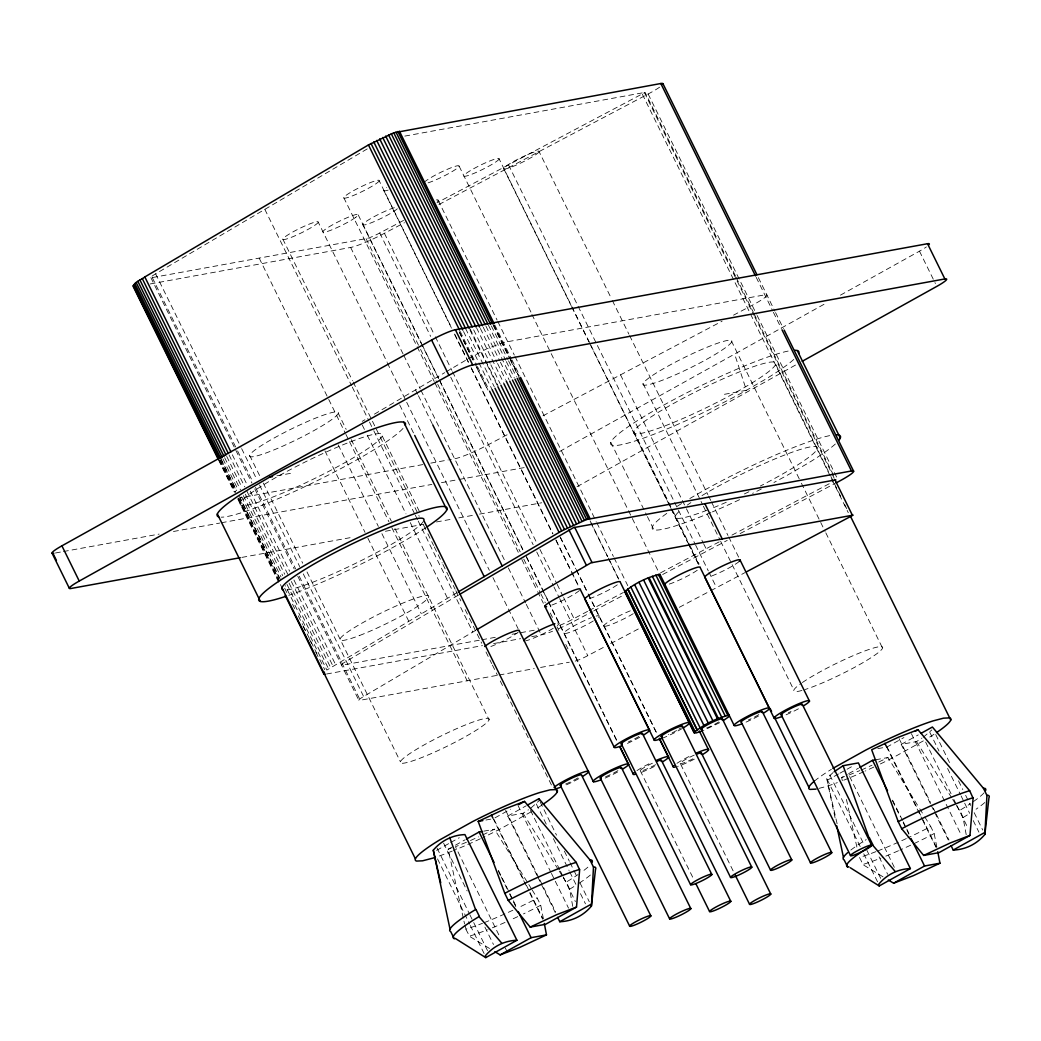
<?xml version="1.0" encoding="UTF-8"?>
<svg xmlns="http://www.w3.org/2000/svg" width="1041" height="1041" viewBox="0 0 1041 1041"><rect width="100%" height="100%" fill="white"/><g stroke="black" fill="none" stroke-linecap="round" stroke-linejoin="round"><path stroke-width="0.75" stroke-dasharray="5 3.75" d="M735.48 275.982L645.121 92.402L437.012 202.761M530.884 808.089L539.42 800.425M833.099 772.539L826.736 778.551L835.767 821.128M923.25 737.249L931.851 729.923M457.025 592.654L326.848 670.066L285.299 585.654M617.287 584.834L614.242 586.838A19.766 2.381 -26.2 0 1 601.36 593.708L596.805 595.777A19.766 2.381 -26.2 0 1 589.154 598.705M697.249 570.273L694.191 572.264A19.766 2.381 -26.2 0 1 681.308 579.147L676.754 581.203A19.766 2.381 -26.2 0 1 666.526 584.821M536.974 875.39L507.774 816.053L523.037 813.268L528.451 809.781M930.433 803.717L901.233 744.367L916.496 741.595L921.91 738.108M367.226 148.915L154.263 274.655A11.867 1.431 -26.2 0 0 151.413 277.739L367.226 238.415A11.867 1.431 -26.2 0 0 378.052 233.887L404.103 220.145M475.594 630.404L362.242 697.34A11.867 1.431 -26.2 0 0 359.392 700.411L497.494 675.297M362.203 421.358L364.923 419.744M374.435 414.136L444.676 372.678M446.069 371.858L466.875 359.561M468.268 358.742L486.707 348.813L503.376 342.476L764.823 294.85A23.253 2.798 -26.2 0 1 752.123 305.338L733.528 315.163M458.261 595.192L344.909 662.115A11.867 1.431 -26.2 0 0 342.06 665.186L480.174 640.072M531.235 811.772L500.253 828.961A79.09 9.499 -26.2 0 1 483.154 837.419M572.745 906.36L569.583 889.222L566.46 881.974A79.363 9.538 -26.2 0 0 578.054 874.57M569.583 889.222L569.934 889.014A79.363 9.538 -26.2 0 0 576.714 884.785M966.204 834.687L963.029 817.549L959.919 810.301A79.363 9.538 -26.2 0 0 970.368 803.665M963.029 817.549L963.393 817.341A79.363 9.538 -26.2 0 0 968.885 813.945M559.681 451.469L826.346 303.009M840.451 295.15L919.476 251.167A19.766 2.381 -26.2 0 0 926.386 246.925M577.052 486.668L796.586 364.454M436.582 850.367L449.335 843.275M450.753 842.481L459.263 837.745M495.009 817.849L510.467 809.234M463.258 918.032L448.177 849.222L465.041 839.84M507.774 816.053L526.186 805.786M837.094 823.717L827.205 780.269L838.552 773.957M839.97 773.177L845.63 770.015M847.049 769.234L852.722 766.072M877.823 748.635L887.062 746.957L903.926 737.562M842.325 780.672L841.635 777.549L847.257 774.413M848.662 773.632L858.5 768.167M901.233 744.367L918.24 734.907M719.682 722.688L703.339 730.522M543.415 918.865L540.721 905.228L537.247 898.175L532.888 900.491A79.363 9.538 -26.2 0 1 518.561 907.557M540.721 905.228L536.349 907.531A79.363 9.538 -26.2 0 1 523.467 913.907M936.874 847.192L934.167 833.555L930.706 826.502L926.347 828.818A79.363 9.538 -26.2 0 1 907.739 837.901M934.167 833.555L929.808 835.858A79.363 9.538 -26.2 0 1 899.892 850.12M150.255 283.946L350.648 247.446A31.672 3.8 -26.2 0 0 384.415 233.301L404.481 222.709M438.886 204.53L648.14 94.002A23.253 2.798 -26.2 0 0 659.864 86.989M507.084 434.787L488.411 444.637A31.672 3.8 -26.2 0 1 454.644 458.782L449.868 459.654M542.986 415.814L722.09 321.201M587.592 611.379L568.698 621.347A11.867 1.431 -26.2 0 1 557.885 625.875L556.753 626.122L558.835 630.352M589.024 610.625L623.377 592.485M660.58 572.836L720.567 541.138M731.953 535.126L833.034 481.736M558.64 628.699A31.672 3.8 -26.2 0 0 575.074 620.761L592.303 611.653M593.734 610.898L623.897 594.971M662.675 574.489L727.217 540.396M740.099 533.591L834.492 483.727M575.218 661.1A11.867 1.431 -26.2 0 0 586.031 656.572L604.925 646.604M610.651 643.585L640.709 627.71M679.344 607.293L709.389 591.418M710.821 590.663L745.018 572.602M482.634 834.999L494.488 829.209L527.969 883.184M878.721 762.038L887.947 757.536L918.904 807.413M605.185 778.082L609.727 776.026A19.766 2.381 -26.2 0 0 618.757 771.394M746.085 722.103L750.639 720.034A19.766 2.381 -26.2 0 0 759.657 715.414M786.059 714.816L790.613 712.76A19.766 2.381 -26.2 0 0 799.631 708.127M470.467 840.516L478.6 836.86M861.206 770.067L872.059 765.187M466.381 842.286L455.451 846.71L500.331 937.902M848.909 775.038L859.84 770.613M448.177 849.222L451.091 848.22M841.635 777.549L844.55 776.547M819.059 788.349L826.385 786.436A79.09 9.499 -26.2 0 0 837.328 782.65M464.885 925.15L466.043 929.092A79.363 9.538 -26.2 0 0 482.477 923.315M465.821 929.145L469.504 936.132A79.363 9.538 -26.2 0 0 487.383 929.795M875.936 851.642A79.363 9.538 -26.2 0 1 859.502 857.42L862.963 864.459A79.363 9.538 -26.2 0 0 880.842 858.122M404.819 136.098L645.017 92.389M276.906 475.828L291.623 473.148M724.432 394.305L746.423 390.297L734.634 354.07M422.841 464.572L239.924 497.897L279.313 577.95M430.792 463.128L448.281 459.94M55.446 552.992L61.822 551.821M63.423 551.535L159.13 534.098M173.483 531.483L219.742 523.063M221.33 522.764L431.885 484.416M441.462 482.673L457.415 479.758M459.003 479.472L524.404 467.565M241.863 557.403L353.511 537.065M385.417 531.261L423.7 524.287M436.465 521.957L452.406 519.056M458.795 517.898L473.148 515.282M479.524 514.111L541.736 502.777M481.762 639.786L496.128 637.17M512.081 634.268L534.41 630.195M326.588 674.008L482.451 645.615M493.59 643.585L520.63 638.667M531.769 636.637L541.307 634.893A31.672 3.8 -26.2 0 0 552.524 631.262M499.094 675.01L534.202 668.621M540.578 667.45L569.297 662.219M485.913 820.035L493.603 818.629L525.653 883.77M483.714 831.173L494.488 829.209M875.624 759.774L887.947 757.536M557.495 623.065L558.978 622.999A19.766 2.381 -26.2 0 1 556.336 626.253M883.015 876.834L862.742 864.524M489.556 948.507L469.283 936.197M916.496 741.595L951.838 798.057M952.697 799.436L955.287 803.574M523.037 813.268L558.379 869.729M559.238 871.109L561.828 875.247M919.737 808.779L923.966 815.597M924.798 816.964L930.706 826.502M528.815 884.551L531.339 888.637M532.185 890.003L537.247 898.175M956.718 805.877L959.568 810.51M563.259 877.55L566.109 882.182M604.066 626.292L603.767 625.771A19.766 2.381 -26.2 0 1 631.366 610.403M919.476 251.167L935.417 283.568M758.368 277.622L774.855 311.129M775.571 312.586L783.444 328.592M756.208 277.361L772.695 310.869M773.411 312.326L781.297 328.331M648.14 94.002L756.43 314.07M757.145 315.527L838.07 480.005M736.195 277.44L753.398 312.391M754.113 313.848L834.388 476.986M644.366 92.467L754.022 315.332M754.738 316.789L835.012 479.927M775.688 364.298A79.09 9.499 -26.2 0 1 665.29 425.756A79.09 9.499 -26.2 0 1 673.28 403.622A79.09 9.499 -26.2 0 1 775.688 364.298L830.197 475.073M830.913 476.531L833.789 482.373M834.505 483.831L840.959 496.947M844.55 504.247L847.426 510.077M642.375 94.276L848.285 512.732M935.729 734.53L950.693 764.927M958.527 780.854L962.795 789.546M965.645 795.337L970.628 805.461M974.194 812.696L982.743 830.067M929.769 732.265L939.034 751.082M947.583 768.453L960.401 794.504M961.116 795.962L963.966 801.752M964.669 803.197L969.665 813.333M973.218 820.568L978.917 832.149M731.758 341.669A49.434 5.934 -26.2 0 1 662.766 380.082A49.434 5.934 -26.2 0 1 667.749 366.25A49.434 5.934 -26.2 0 1 731.758 341.669L800.685 481.762M801.401 483.219L825.097 531.378M825.825 532.836L882.547 648.114M951.032 793.697L924.681 740.138L893.712 757.288A79.09 9.499 -26.2 0 1 879.476 764.38M953.881 799.488L956.015 803.834M956.731 805.279L968.13 828.441M911.409 733.697L961.272 835.025M899.112 738.681L930.459 802.364M933.309 808.154L935.443 812.5M936.158 813.945L948.976 840.009M931.148 805.174L933.998 810.965M934.701 812.409L948.234 839.905M887.062 746.957L917.694 809.195M918.409 810.64L936.21 846.827M886.268 746.215L921.884 818.59M922.586 820.035L936.119 847.543M892.579 800.165L902.56 820.425M903.263 821.87L906.112 827.66M906.828 829.104L908.962 833.451M892.488 800.867L900.322 816.795M903.172 822.585L908.871 834.166M849.625 776.482L894.492 867.687M539.121 151.674A19.766 2.381 -26.2 0 1 511.521 167.041A19.766 2.381 -26.2 0 1 513.512 161.511A19.766 2.381 -26.2 0 1 539.121 151.674L611.64 299.066M612.355 300.524L628.868 334.083M629.597 335.54L707.854 494.605M708.583 496.063L710.73 500.435M711.445 501.905L727.958 535.464M728.687 536.922L739.448 558.809M879.098 856.899L887.648 874.271M643.091 383.661L702.688 504.781M703.404 506.238L719.917 539.798M720.632 541.268L731.407 563.155M732.122 564.612L793.88 690.105M829.846 775.024L864.03 844.511M866.88 850.302L881.844 880.699M860.204 846.58L826.736 778.551L827.205 780.269M863.77 853.815L878.734 884.212M620.527 374.851L685.707 507.305M686.422 508.763L702.896 542.231M703.612 543.688L707.19 550.962M508.568 164.959L677.717 508.724M678.433 510.181L694.92 543.675M695.635 545.133L708.231 570.741M708.921 572.147L716.546 587.644M633.813 431.481L672.551 510.194M673.267 511.651L689.767 545.185M690.482 546.642L699.097 564.144M499.146 158.961A19.766 2.381 -26.2 0 1 471.547 174.328A19.766 2.381 -26.2 0 1 473.538 168.798A19.766 2.381 -26.2 0 1 499.146 158.961L667.88 501.879M668.595 503.35L670.755 507.722M671.471 509.179L687.984 542.738M688.713 544.209L698.758 564.638M503.649 168.473L571.145 305.651M571.86 307.108L589.102 342.125M589.818 343.582L670.235 507.019M670.951 508.476L687.476 542.049M688.192 543.506L698.953 565.393M610.807 442.282L646.682 515.191M647.385 516.609L653.852 529.765M459.172 166.248L531.691 313.627M531.886 314.382L658.979 572.68M438.183 200.379L497.064 320.042M497.78 321.5L514.306 355.059M515.022 356.516L596.155 521.424M596.87 522.881L613.383 556.441M614.112 557.898L627.749 585.628M494.774 324.987L511.248 358.494M511.977 359.952L519.849 375.957M493.863 325.286L508.945 355.931M509.661 357.388L519.004 376.361M590.091 520.825L618.809 579.199M493.356 324.584L509.153 356.686M509.869 358.156L518.483 375.658M591.002 523.05L607.515 556.61M608.243 558.067L618.289 578.497M493.239 325.339L509.726 358.846M510.441 360.303L518.314 376.308M491.352 325.911L507.839 359.405M508.555 360.863L516.427 376.868M488.424 325.208L505.627 360.173M506.342 361.617L514.215 377.636M485.939 326.158L511.743 378.573M483.232 327.264L499.719 360.759M500.435 362.216L509.036 379.692M480.369 328.514L496.856 362.008M497.572 363.465L505.445 379.484M476.518 327.785L503.753 383.14M473.655 329.854L490.142 363.361M490.858 364.818L500.161 383.739M470.038 328.826L497.988 385.638M469.933 329.906L486.42 363.413M487.136 364.87L497.169 385.248M694.256 755.115A11.867 1.431 -26.2 0 0 680.189 763.3L733.801 872.241M465.587 328.514L494.254 386.771M463.531 331.493L492.185 389.75M460.239 331.506L476.726 365.027M477.442 366.484L488.906 389.763M459.25 331.702L474.319 362.346M475.047 363.803L487.969 390.076M560.487 537.455L575.569 568.1M576.285 569.557L587.775 592.902M588.49 594.372L657.157 733.905M459.445 332.456L473.082 360.186M476.674 367.486L488.164 390.83M559.967 536.753L575.764 568.854M576.48 570.325L657.378 734.712M379.223 180.809A19.766 2.381 -26.2 0 1 351.624 196.176A19.766 2.381 -26.2 0 1 353.615 190.633A19.766 2.381 -26.2 0 1 379.223 180.809L451.742 328.188M454.618 334.031L468.255 361.748M471.131 367.59L552.979 533.942M555.855 539.785L578.835 586.473M383.726 190.321L451.221 327.486M454.813 334.786L468.45 362.515M471.326 368.345L552.459 533.252M556.05 540.539L571.132 571.184M571.847 572.641L579.03 587.241M384.415 233.301L434.618 335.332M435.333 336.79L451.833 370.31M452.549 371.767L536.401 542.166M539.98 549.44L556.454 582.921M557.169 584.365L562.895 596.012M563.61 597.469L575.074 620.761M379.77 232.989L430.662 336.412M450.727 377.193L533.161 544.703M536.74 551.99L553.226 585.497M553.942 586.955L558.952 597.144M559.681 598.601L587.762 655.674M640.215 770.587L693.827 879.528M358.234 214.94L421.423 343.361M422.139 344.818L438.651 378.377M439.38 379.848L523.389 550.572M526.265 556.415L547.8 600.189M548.516 601.646L617.183 741.192M362.749 224.466L522.868 549.869M526.46 557.169L542.257 589.271M542.973 590.728L547.995 600.943M548.711 602.414L617.404 741.986M366.094 238.675L419.848 347.915M420.577 349.373L437.051 382.88M437.767 384.337L520.201 551.834M523.779 559.121L540.266 592.628M540.982 594.086L545.289 602.817M550.299 613.019L552.446 617.391M565.77 644.444L569.232 651.484M343.751 197.608L434.227 381.474M434.943 382.932L518.952 553.656M521.827 559.498L536.909 590.143M537.624 591.6L543.363 603.273M350.648 247.446L403.01 353.836M403.726 355.293L420.226 388.827M420.941 390.284L504.781 560.67M508.359 567.944L525.549 602.882M526.265 604.34L541.307 634.893M415.541 389.868L417.688 394.24M418.404 395.697L432.731 424.806M318.26 222.227A19.766 2.381 -26.2 0 1 290.66 237.595A19.766 2.381 -26.2 0 1 292.664 232.065A19.766 2.381 -26.2 0 1 318.26 222.227L387.187 362.32M387.395 363.075L489.348 570.286M492.94 577.586L518.08 628.66M399.679 404.871L414.006 433.98M382.229 435.971A79.09 9.499 -26.2 0 1 271.831 497.429A79.09 9.499 -26.2 0 1 279.821 475.295A79.09 9.499 -26.2 0 1 382.229 435.971L420.239 513.213M282.788 239.027L352.444 380.577M353.159 382.034L419.224 516.284M423.531 525.041L427.122 532.341M427.838 533.799L433.577 545.471M434.305 546.928L442.204 562.986M442.919 564.443L448.658 576.115M449.374 577.573L455.125 589.245M455.841 590.702L460.864 600.917M465.171 609.675L468.762 616.975M469.478 618.432L481.697 643.234M485.991 651.978L491.703 663.598M492.419 665.043L497.429 675.219M500.279 681.022L503.857 688.283M506.72 694.1L551.743 785.604M264.83 209.358L351.559 385.612M352.274 387.07L368.761 420.577M369.477 422.021L373.068 429.308M373.784 430.766L414.63 513.799M415.346 515.256L417.506 519.615M418.222 521.073L472.822 632.043M362.281 425.066L364.428 429.439M367.291 435.255L405.977 513.851M410.271 522.582L447.513 598.276M540.136 801.869L556.519 835.155M564.352 851.083L569.336 861.219M570.052 862.664L577.169 877.134M580.019 882.924L589.284 901.74M536.31 803.938L546.993 825.656M553.409 838.682L569.076 870.523M569.791 871.968L576.207 885.006M580.475 893.685L585.458 903.822M338.299 413.342A49.434 5.934 -26.2 0 1 269.307 451.755A49.434 5.934 -26.2 0 1 274.29 437.923A49.434 5.934 -26.2 0 1 338.299 413.342L346.185 429.386M351.207 439.588L391.377 521.229M394.968 528.516L489.088 719.786A49.434 5.934 -26.2 0 1 420.096 758.199A49.434 5.934 -26.2 0 1 425.079 744.367A49.434 5.934 -26.2 0 1 489.088 719.786M259.196 258.142L328.006 397.974M328.722 399.432L345.209 432.939M345.924 434.396L348.8 440.213M349.516 441.67L388.931 521.788M391.793 527.618L467.188 680.827M530.507 810.366L559.707 869.716M560.422 871.161L562.556 875.507M563.272 876.951L575.387 901.558M517.963 805.37L550.715 871.968M551.431 873.412L568.529 908.155M338.234 444.897L378.338 526.408M381.917 533.682L421.306 613.735M505.653 810.353L539.134 878.383M539.85 879.827L555.517 911.682M537.69 876.847L555.491 913.035M324.935 450.87L365.04 532.38M367.902 538.21L408.723 621.165M526.369 885.214L529.218 891.005M529.934 892.449L542.751 918.5M492.809 817.888L526.993 887.374M529.843 893.165L542.66 919.216M498.405 870.38L509.101 892.098M509.804 893.542L512.653 899.333M513.369 900.777L516.219 906.568M498.327 871.096L500.461 875.442M501.176 876.886L506.863 888.467M509.713 894.258L516.128 907.284M505.314 948.039L507.448 952.385M443.609 843.171L467.123 890.94M484.924 927.128L493.473 944.499M249.632 455.333L260.393 477.207M263.256 483.037L302.71 563.22M307.017 571.964L400.421 761.778M155.63 273.822L240.926 447.162M241.642 448.619L256.698 479.211M259.56 485.028L299.704 566.603M303.282 573.89L363.621 696.507M437.09 848.155L469.153 913.282M469.855 914.74L488.385 952.372M152.298 277.622L236.88 449.491M237.595 450.948L252.651 481.541M255.513 487.37L295.657 568.933M299.235 576.22L360.29 700.294M437.545 858.903L469.595 924.044M470.311 925.488L485.275 955.885M150.854 277.635L251.922 483.024M254.785 488.854L294.2 568.959M297.791 576.246L358.846 700.32M232.325 454.761L247.394 485.366M250.256 491.196L289.645 571.249M293.939 579.98L335.488 664.405M229.02 454.865L244.804 486.928M246.951 491.3L287.771 574.268M291.363 581.542L332.899 665.967M226.704 456.348L241.759 486.954M245.351 494.241L284.74 574.294M289.034 583.025L330.57 667.45M224.674 457.715L240.458 489.79M243.321 495.607L282.71 575.66M287.004 584.391L328.553 668.816M222.969 458.964L238.025 489.582M241.616 496.856L281.005 576.909M220.887 458.626L236.671 490.688M239.534 496.518L281.799 582.387M284.661 588.217L286.809 592.576M292.534 604.222L294.681 608.595M298.273 615.869L302.567 624.6M303.282 626.057L316.893 653.709M319.756 659.526L324.766 669.714M221.278 460.005L236.346 490.61M302.957 625.979L305.104 630.352M309.398 639.083L311.545 643.442M315.852 652.173L317.999 656.546M219.898 459.575L235.682 491.638M239.261 498.925L278.65 578.978M219.989 460.174L235.76 492.237M238.636 498.066L280.888 583.936M219.052 460.148L235.058 492.419M237.934 498.249L281.955 587.697M218.506 459.927L234.277 491.99M237.869 499.277L278.689 582.231M463.948 921.168L464.572 923.822M846.437 799.436L857.407 849.495M793.736 359.47A104.79 12.583 -26.2 0 1 766.384 378.703L745.85 390.635A104.79 12.583 -26.2 0 1 620.007 444.962A104.79 12.583 -26.2 0 1 663.664 405.144A104.79 12.583 -26.2 0 1 789.507 350.817M933.959 734.321A79.09 9.499 -26.2 0 1 928.234 737.978M873.789 767.087A79.09 9.499 -26.2 0 1 865.279 771.017M863.874 771.654A79.09 9.499 -26.2 0 1 849.807 777.731M848.402 778.304A79.09 9.499 -26.2 0 1 842.95 780.503M814.361 781.14A79.09 9.499 -26.2 0 1 831.382 769.312M702.024 495.581A79.09 9.499 -26.2 0 1 810.809 446.823A79.09 9.499 -26.2 0 1 760.255 486.069M748.882 491.768A79.09 9.499 -26.2 0 1 741.739 495.204M726.254 502.283A79.09 9.499 -26.2 0 1 710.821 508.75M706.891 510.285A79.09 9.499 -26.2 0 1 680.905 509.921M687.229 505.132A79.09 9.499 -26.2 0 1 690.873 502.621M835.337 444.013A104.79 12.583 -26.2 0 1 807.985 463.232L787.451 475.164A104.79 12.583 -26.2 0 1 773.944 482.477M761.283 489.036A104.79 12.583 -26.2 0 1 752.617 493.369M739.565 499.68A104.79 12.583 -26.2 0 1 712.421 511.886M710.899 512.536A104.79 12.583 -26.2 0 1 668.387 512.25M677.34 506.238A104.79 12.583 -26.2 0 1 681.686 503.493M689.819 498.548A104.79 12.583 -26.2 0 1 831.095 435.359M403.01 428.424A104.79 12.583 -26.2 0 1 314.356 482.087A104.79 12.583 -26.2 0 1 221.16 517.182M598.367 617.365A19.766 2.381 -26.2 0 0 598.952 615.712L597.469 615.778A19.766 2.381 -26.2 0 0 594.879 616.454M593.253 620.97A19.766 2.381 -26.2 0 1 580.384 627.853L575.829 629.909A19.766 2.381 -26.2 0 1 564.105 633.592L563.793 633.058A19.766 2.381 -26.2 0 1 591.392 617.69M739.266 561.385A19.766 2.381 -26.2 0 1 737.223 562.986L734.165 564.99A19.766 2.381 -26.2 0 1 721.283 571.86L716.728 573.929A19.766 2.381 -26.2 0 1 709.077 576.87M633.227 613.696A19.766 2.381 -26.2 0 1 620.358 620.566L615.804 622.635A19.766 2.381 -26.2 0 1 604.079 626.305M553.278 628.257A19.766 2.381 -26.2 0 1 540.396 635.127L535.855 637.196A19.766 2.381 -26.2 0 1 525.614 640.801M518.405 631.926A19.766 2.381 -26.2 0 1 488.229 647.411M579.369 590.507A19.766 2.381 -26.2 0 1 549.18 605.992M428.085 182.839A19.766 2.381 -26.2 0 0 454.8 169.917A19.766 2.381 -26.2 0 0 451.3 167.679L447.136 169.384A19.766 2.381 -26.2 0 0 429.712 178.323L426.654 180.314A19.766 2.381 -26.2 0 0 424.598 181.928M388.111 190.126A19.766 2.381 -26.2 0 1 386.679 187.601M397.311 208.773A19.766 2.381 -26.2 0 1 370.609 223.034A19.766 2.381 -26.2 0 1 368.748 219.742A19.766 2.381 -26.2 0 1 396.413 207.198M436.387 199.911A19.766 2.381 -26.2 0 1 437.285 201.499M802.364 682.532A49.434 5.934 -26.2 0 1 866.984 650.17A49.434 5.934 -26.2 0 1 869.873 658.446A49.434 5.934 -26.2 0 1 804.823 689.597M801.947 690.456A49.434 5.934 -26.2 0 1 801.258 683.299M983.992 792.865A79.363 9.538 -26.2 0 1 972.606 802.143M906.321 838.565A79.363 9.538 -26.2 0 1 877.368 851.083M850.822 850.068A79.363 9.538 -26.2 0 1 866.216 839.606M984.786 802.533A79.363 9.538 -26.2 0 1 976.068 809.195M898.5 850.731A79.363 9.538 -26.2 0 1 882.3 857.55M425.964 527.618A104.79 12.583 -26.2 0 1 288.786 595.335M423.375 521.411A79.09 9.499 -26.2 0 1 355.267 563.519A79.09 9.499 -26.2 0 1 283.178 589.857M541.827 805.122A79.09 9.499 -26.2 0 1 534.775 809.664M480.33 838.76A79.09 9.499 -26.2 0 1 453.551 850.549M452.184 851.109A79.09 9.499 -26.2 0 1 436.765 856.86M791.069 711.471A11.867 1.431 -26.2 0 1 788.349 712.721M694.308 759.175A19.766 2.381 -26.2 0 1 689.676 761.452L685.134 763.521A19.766 2.381 -26.2 0 1 677.483 766.462M676.962 763.313A19.766 2.381 -26.2 0 1 691.992 755.076M692.916 758.811A11.867 1.431 -26.2 0 1 680.189 763.3M758.824 714.633A11.867 1.431 -26.2 0 1 748.362 719.995M654.334 766.462A19.766 2.381 -26.2 0 1 649.701 768.739L645.16 770.808A19.766 2.381 -26.2 0 1 638.575 773.398M636.988 770.6A19.766 2.381 -26.2 0 1 652.004 762.35M655.583 764.693A11.867 1.431 -26.2 0 1 640.215 770.795A11.867 1.431 -26.2 0 1 654.282 762.389M617.912 770.626A11.867 1.431 -26.2 0 1 604.964 777.002M578.77 778.681A19.766 2.381 -26.2 0 1 565.198 785.369M577.937 777.9A11.867 1.431 -26.2 0 1 564.99 784.289M682.362 728.453A19.766 2.381 -26.2 0 1 670.69 734.608L666.136 736.664A19.766 2.381 -26.2 0 1 663.299 737.848M680.71 727.997A11.867 1.431 -26.2 0 1 678.875 729.194M676.559 730.548A11.867 1.431 -26.2 0 1 668.413 734.569M639.734 737.262A19.766 2.381 -26.2 0 1 626.162 743.951M638.901 736.481A11.867 1.431 -26.2 0 1 628.439 741.843M718.85 721.92A11.867 1.431 -26.2 0 1 705.889 728.31M590.364 875.039A79.363 9.538 -26.2 0 1 577.976 883.978M517.741 916.627A79.363 9.538 -26.2 0 1 510.65 919.893M505.041 922.417A79.363 9.538 -26.2 0 1 488.841 929.223M587.866 867.166A79.363 9.538 -26.2 0 1 582.062 871.746M512.862 910.237A79.363 9.538 -26.2 0 1 483.909 922.755M355.28 217.673L352.222 219.664A19.766 2.381 -26.2 0 1 339.353 226.535L334.799 228.604A19.766 2.381 -26.2 0 1 323.074 232.286L322.775 231.74A19.766 2.381 -26.2 0 1 337.024 222.436A19.766 2.381 -26.2 0 1 356.438 214.472L357.935 214.407A19.766 2.381 -26.2 0 1 355.28 217.673M359.692 635.439A49.434 5.934 -26.2 0 0 428.684 597.04A49.434 5.934 -26.2 0 0 364.675 621.62A49.434 5.934 -26.2 0 0 359.692 635.439"/><path stroke-width="1.5" d="M579.681 869.43L576.506 907.088L545.601 924.291L530.207 927.102L508.242 900.4L504.781 893.347L478.209 821.427L504.95 808.896L524.521 801.414L576.207 862.39L579.447 869.482A79.363 9.538 -26.2 0 0 512.601 898.097L508.242 900.4M973.14 797.757L969.965 835.416L939.06 852.618L923.666 855.429L901.701 828.727L898.24 821.674L871.668 749.754L898.409 737.223L917.98 729.741L969.665 790.718L972.906 797.809A79.363 9.538 -26.2 0 0 906.06 826.424L901.701 828.727M527.605 805.005L538.939 798.694L590.013 860.009L593.474 867.049L591.418 906.086C583.559 915.599 572.147 921.324 559.772 921.714L557.625 917.368M921.064 733.332L932.398 727.021L983.472 788.336L986.933 795.376L984.877 834.414C977.018 843.926 965.606 849.651 953.231 850.042L951.084 845.695M591.418 906.086L595.491 869.495A79.363 9.538 -26.2 0 0 594.814 867.049L593.474 867.049M984.877 834.414L988.95 797.822A79.363 9.538 -26.2 0 0 988.273 795.376L986.933 795.376M133.703 286.704C132.675 282.54 141.888 279.652 144.829 276.945L368.436 144.946L393.758 132.819L660.827 83.514A23.253 2.798 -26.2 0 1 662.831 84.295M324.493 672.135L323.803 673.93L325.286 674.178M659.317 575.946L659.916 574.294C647.281 577.195 634.698 583.324 624.756 591.626L694.087 732.526L695.882 732.994L701.946 731.094M694.087 732.526C704.028 724.224 716.611 718.095 729.247 715.18L728.648 716.846L723.534 720.45M449.998 929.079L433.277 850.224C441.137 840.712 452.549 834.986 464.924 834.596L516.922 940.27L485.744 957.616L455.49 938.566L454.149 938.566L450.675 931.526A79.363 9.538 -26.2 0 1 475.555 909.561L449.66 837.38M835.363 480.382L835.78 479.862L573.552 527.631L459.641 594.372M834.192 771.706L843.119 765.695L858.383 762.923L910.381 868.584L879.203 885.943L850.25 867.726M683.56 727.724L686.618 725.733A19.766 2.381 -26.2 0 0 689.272 722.467L687.776 722.532A19.766 2.381 -26.2 0 0 668.361 730.496A19.766 2.381 -26.2 0 0 654.099 739.813L654.399 740.32M622.609 769.143L625.667 767.152A19.766 2.381 -26.2 0 0 628.309 763.886L626.812 763.964A19.766 2.381 -26.2 0 0 607.41 771.915A19.766 2.381 -26.2 0 0 593.149 781.231L593.448 781.752M662.583 761.869L665.641 759.865A19.766 2.381 -26.2 0 0 668.283 756.612L666.787 756.677A19.766 2.381 -26.2 0 0 656.559 760.294M763.508 713.163L766.566 711.172A19.766 2.381 -26.2 0 0 769.221 707.906L767.724 707.971A19.766 2.381 -26.2 0 0 748.31 715.935A19.766 2.381 -26.2 0 0 734.061 725.239L734.347 725.759A19.766 2.381 -26.2 0 0 741.921 723.807M702.558 754.582L705.616 752.591A19.766 2.381 -26.2 0 0 708.257 749.325L706.761 749.39A19.766 2.381 -26.2 0 0 696.533 753.007M803.496 705.876L806.541 703.885A19.766 2.381 -26.2 0 0 809.195 700.619L807.699 700.697A19.766 2.381 -26.2 0 0 788.284 708.648A19.766 2.381 -26.2 0 0 774.036 717.965L774.322 718.485A19.766 2.381 -26.2 0 0 781.895 716.52M516.922 940.27C504.547 940.648 493.135 946.386 485.275 955.885L485.744 957.616M910.381 868.584C898.006 868.975 886.594 874.713 878.734 884.212L879.203 885.943M458.378 591.861L561.659 530.923L586.617 519.511L851.473 470.974L782.012 329.789M476.973 629.597L590.885 562.856L853.152 515.126L746.449 571.847M832.904 768.362L865.904 750.001A79.09 9.499 -26.2 0 1 933.23 720.853L943.536 718.16L949.522 717.887A79.09 9.499 -26.2 0 1 936.549 732.591M501.658 943.042L479.029 916.601A79.363 9.538 -26.2 0 0 454.149 938.566M869.014 837.888L843.119 765.695M895.117 871.369L872.488 844.928A79.363 9.538 -26.2 0 0 847.608 866.893L844.134 859.853A79.363 9.538 -26.2 0 1 847.621 852.696M56.422 560.435L52.961 553.383A19.766 2.381 -26.2 0 1 61.913 545.835L431.586 340.043A19.766 2.381 -26.2 0 1 455.385 329.737L927.531 243.724A19.766 2.381 -26.2 0 1 929.027 244.687M240.263 557.703L70.294 588.607A19.766 2.381 -26.2 0 1 79.246 581.06L448.918 375.267A19.766 2.381 -26.2 0 1 472.718 364.962L944.864 278.949L927.531 243.724M802.247 361.292L936.796 286.392A19.766 2.381 -26.2 0 0 944.864 278.949M518.899 804.55L524.521 801.414M466.446 839.059L479.094 832.019L482.165 831.447M494.865 951.695L500.174 954.896L531.092 937.681L546.486 934.883L544.313 923.419M559.772 921.714L590.937 904.356M915.169 731.316L917.98 729.741M859.905 767.373L872.553 760.333L875.624 759.774M888.324 880.022L893.633 883.21L924.551 866.008L939.945 863.21L937.772 851.746M953.231 850.042L984.396 832.683M504.781 893.347L509.14 891.044A79.363 9.538 -26.2 0 1 575.985 862.442L576.207 862.39M898.24 821.674L902.599 819.371A79.363 9.538 -26.2 0 1 969.444 790.77L969.665 790.718M835.923 482.972L838.786 481.463A23.253 2.798 -26.2 0 0 851.473 470.974M530.207 927.102L556.948 914.571L576.506 907.088M546.486 934.883L519.745 947.414L500.174 954.896M923.666 855.429L950.407 842.898L969.965 835.416M939.945 863.21L913.204 875.728L893.633 883.21M269.632 477.155L272.534 476.622M478.209 821.427L482.829 820.594M52.961 553.383L53.846 553.278M816.066 789.13L810.093 789.403A79.09 9.499 -26.2 0 1 814.361 781.14M983.472 788.336L984.812 788.336A79.363 9.538 -26.2 0 1 985.489 790.77M590.013 860.009L591.353 860.009A79.363 9.538 -26.2 0 1 592.03 862.455M847.608 866.893L848.949 866.893M659.526 739.071L673.397 767.178A19.766 2.381 -26.2 0 0 674.893 767.139M620.254 747.802L633.422 774.465A19.766 2.381 -26.2 0 0 634.919 774.413M524.117 640.853L523.818 640.332A19.766 2.381 -26.2 0 1 535.829 632.199A19.766 2.381 -26.2 0 1 554.905 623.741M797.25 350.544L840.295 438.04M662.987 83.774L756.937 274.707M784.159 330.049L853.633 471.235M660.827 83.514L755.493 275.904M835.012 479.927L852.345 515.152M850.289 515.907L950.745 720.047M884.837 743.326L886.268 746.215M872.553 760.333L887.505 790.744M911.018 838.512L924.551 866.008M740.177 560.266L809.495 701.166M869.378 837.68L872.839 844.719M704.861 503.636L722.194 538.861M802.403 704.523L871.733 845.409A11.867 1.431 -26.2 0 1 855.168 854.635A11.867 1.431 -26.2 0 1 856.366 851.317A11.867 1.431 -26.2 0 1 871.733 845.409M781.127 714.594L850.458 855.494M770.132 708.505L771.563 711.419M774.426 717.249L808.87 787.243M769.52 708.44L700.19 567.553A19.766 2.381 -26.2 0 0 699.89 567.007L698.394 567.085A19.766 2.381 -26.2 0 0 678.979 575.035A19.766 2.381 -26.2 0 0 664.731 584.352M774.036 717.965L704.705 577.065A19.766 2.381 -26.2 0 1 718.954 567.761A19.766 2.381 -26.2 0 1 738.368 559.798L739.865 559.733A19.766 2.381 -26.2 0 1 739.266 561.385M762.428 711.81L831.759 852.696A11.867 1.431 -26.2 0 1 815.194 861.922A11.867 1.431 -26.2 0 1 816.391 858.591A11.867 1.431 -26.2 0 1 831.759 852.696M741.153 721.881L810.484 862.781M659.916 574.294L734.061 725.239M658.419 574.359L727.75 715.258M655.843 575.035L725.174 715.935M652.356 576.272L721.673 717.158M722.454 719.084L791.785 859.983A11.867 1.431 -26.2 0 1 775.22 869.196A11.867 1.431 -26.2 0 1 776.417 865.878A11.867 1.431 -26.2 0 1 791.785 859.983M649.05 577.625L718.381 718.511M648.192 577.976L717.522 718.863M643.637 580.032L712.968 720.932M639.005 582.322L708.335 723.209M634.62 584.665L703.95 725.564M701.179 729.168L770.496 870.055M630.755 586.916L700.086 727.802M699.279 730.977L708.57 749.871M627.814 588.842L697.145 729.728M627.71 588.907L697.028 729.806M625.654 590.52L694.985 731.407M399.38 131.14L494.059 323.53M520.565 377.415L590.039 518.6M694.386 733.059L620.241 582.114A19.766 2.381 -26.2 0 0 619.942 581.581L618.445 581.646A19.766 2.381 -26.2 0 0 599.03 589.609A19.766 2.381 -26.2 0 0 584.782 598.913L654.099 739.813M397.857 131.491L492.523 323.881M519.03 377.766L588.503 518.952M395.97 132.051L490.636 324.454M517.143 378.325L586.617 519.511M701.478 753.229L770.795 894.115A11.867 1.431 -26.2 0 1 754.244 903.341A11.867 1.431 -26.2 0 1 755.441 900.023A11.867 1.431 -26.2 0 1 770.795 894.115M393.758 132.819L487.709 323.751M514.931 379.093L584.404 520.279M391.273 133.755L485.223 324.701M512.458 380.03L581.919 521.216M682.48 726.371L751.81 867.257A11.867 1.431 -26.2 0 1 735.245 876.483A11.867 1.431 -26.2 0 1 736.442 873.165A11.867 1.431 -26.2 0 1 751.81 867.257M388.566 134.875L482.517 325.807M509.752 381.136L579.225 522.322M385.69 136.111L479.654 327.056M506.16 380.928L576.35 523.571M382.724 137.477L475.958 326.952M503.896 383.752L573.37 524.937M574.71 527.345L592.043 562.569M379.705 138.921L472.224 326.939M500.877 385.196L570.351 526.382M568.946 529.843L586.278 565.068M376.699 140.431L469.218 328.449M497.884 386.705L567.358 527.878M735.232 875.143L749.52 904.2M373.784 141.953L465.587 328.514M494.969 388.228L564.43 529.414M371.012 143.476L462.816 330.036M492.185 389.75L561.659 530.923M661.204 736.442L730.522 877.342M368.436 144.946L459.523 330.049M489.621 391.221L559.095 532.406M659.304 738.264L668.595 757.145M455.385 329.737L472.718 364.962M649.597 730.288L580.266 589.401A19.766 2.381 -26.2 0 0 559.056 596.883A19.766 2.381 -26.2 0 0 546.603 606.669M661.503 760.503L730.821 901.402A11.867 1.431 -26.2 0 1 714.269 910.615A11.867 1.431 -26.2 0 1 715.466 907.297A11.867 1.431 -26.2 0 1 730.821 901.402M642.505 733.645L711.836 874.544A11.867 1.431 -26.2 0 1 695.271 883.757A11.867 1.431 -26.2 0 1 696.468 880.439A11.867 1.431 -26.2 0 1 711.836 874.544M431.586 340.043L448.918 375.267M695.961 883.887L709.546 911.474M621.23 743.729L690.547 884.629M620.046 746.996L628.621 764.432M544.807 606.2L614.125 747.087M621.529 767.79L690.847 908.689A11.867 1.431 -26.2 0 1 674.295 917.902A11.867 1.431 -26.2 0 1 675.492 914.584A11.867 1.431 -26.2 0 1 690.847 908.689M432.731 424.806L502.204 565.992M600.241 777.874L669.571 918.761M593.149 781.231L519.316 630.82A19.766 2.381 -26.2 0 0 505.041 634.958A19.766 2.381 -26.2 0 0 484.742 646.5M414.721 435.437L484.195 576.623M650.872 915.963A11.867 1.431 -26.2 0 0 635.517 921.871A11.867 1.431 -26.2 0 0 634.32 925.189A11.867 1.431 -26.2 0 0 650.872 915.963L581.542 775.077A11.867 1.431 -26.2 0 0 568.815 779.566A11.867 1.431 -26.2 0 0 561.346 785.435M403.791 422.217L446.836 509.713M560.266 785.148L629.597 926.048M557.286 791.72L423.83 520.5A79.09 9.499 -26.2 0 0 348.201 545.822A79.09 9.499 -26.2 0 0 283.178 589.857M491.378 814.999L492.809 817.888M479.094 832.019L494.046 862.416M518.262 911.63L531.092 937.681M475.919 909.353L479.38 916.392M144.829 276.945L230.894 451.846M142.24 278.507L228.304 453.408M139.923 279.99L225.988 454.891M137.893 281.356L223.958 456.257M136.189 282.605L222.254 457.506M134.836 283.725L220.887 458.626M133.834 284.674L219.183 458.118M133.222 285.455L218.571 458.899M281.955 587.697L415.411 858.916M133.001 286.067L218.337 459.51M285.13 595.335L323.803 673.93M217.348 513.955L260.393 601.438M61.913 545.835L79.246 581.06M52.05 553.148L69.383 588.373M538.939 798.694L539.42 800.425M433.277 850.224L440.72 882.82M836.769 825.864L843.457 857.407M794.895 350.27A104.79 12.583 -26.2 0 1 798.694 353.498M836.483 434.8A104.79 12.583 -26.2 0 1 839.072 440.083M218.792 516.909A104.79 12.583 -26.2 0 1 249.671 488.763L270.205 476.817A104.79 12.583 -26.2 0 1 405.235 425.17M427.252 526.759A104.79 12.583 -26.2 0 0 426.081 509.908A104.79 12.583 -26.2 0 0 311.793 561.359L291.259 573.292A104.79 12.583 -26.2 0 0 285.833 596.337M543.09 804.264A79.09 9.499 -26.2 0 0 556.063 789.559L550.09 789.833L539.772 792.526A79.09 9.499 -26.2 0 0 472.445 821.674L439.445 840.048A79.09 9.499 -26.2 0 0 416.634 861.076L422.607 860.803L432.926 858.109A79.09 9.499 -26.2 0 0 435.45 857.303M782.207 714.881A11.867 1.431 -26.2 0 1 791.056 708.322A11.867 1.431 -26.2 0 1 801.869 705.186M673.098 766.657A19.766 2.381 -26.2 0 1 673.995 765.551M696.754 754.087A11.867 1.431 -26.2 0 1 700.931 753.892M741.335 722.207A11.867 1.431 -26.2 0 1 752.487 714.933A11.867 1.431 -26.2 0 1 761.895 712.473M633.123 773.944A19.766 2.381 -26.2 0 1 634.021 772.838M656.78 761.361A11.867 1.431 -26.2 0 1 660.957 761.179M601.021 779.8A19.766 2.381 -26.2 0 1 593.461 781.765M601.321 778.148A11.867 1.431 -26.2 0 1 610.182 771.589A11.867 1.431 -26.2 0 1 620.983 768.453M554.072 787.399A19.766 2.381 -26.2 0 1 580.774 773.151A19.766 2.381 -26.2 0 1 582.635 776.43M561.047 787.074A19.766 2.381 -26.2 0 1 554.97 788.987M661.972 738.368A19.766 2.381 -26.2 0 1 654.412 740.346M662.284 736.729A11.867 1.431 -26.2 0 1 671.133 730.17A11.867 1.431 -26.2 0 1 681.933 727.034M621.998 745.655A19.766 2.381 -26.2 0 1 618.003 743.742A19.766 2.381 -26.2 0 1 644.145 730.847A19.766 2.381 -26.2 0 1 643.585 735.011M622.297 744.016A11.867 1.431 -26.2 0 1 631.158 737.444A11.867 1.431 -26.2 0 1 641.959 734.321M702.259 729.442A11.867 1.431 -26.2 0 1 711.107 722.883A11.867 1.431 -26.2 0 1 721.907 719.76"/></g></svg>
